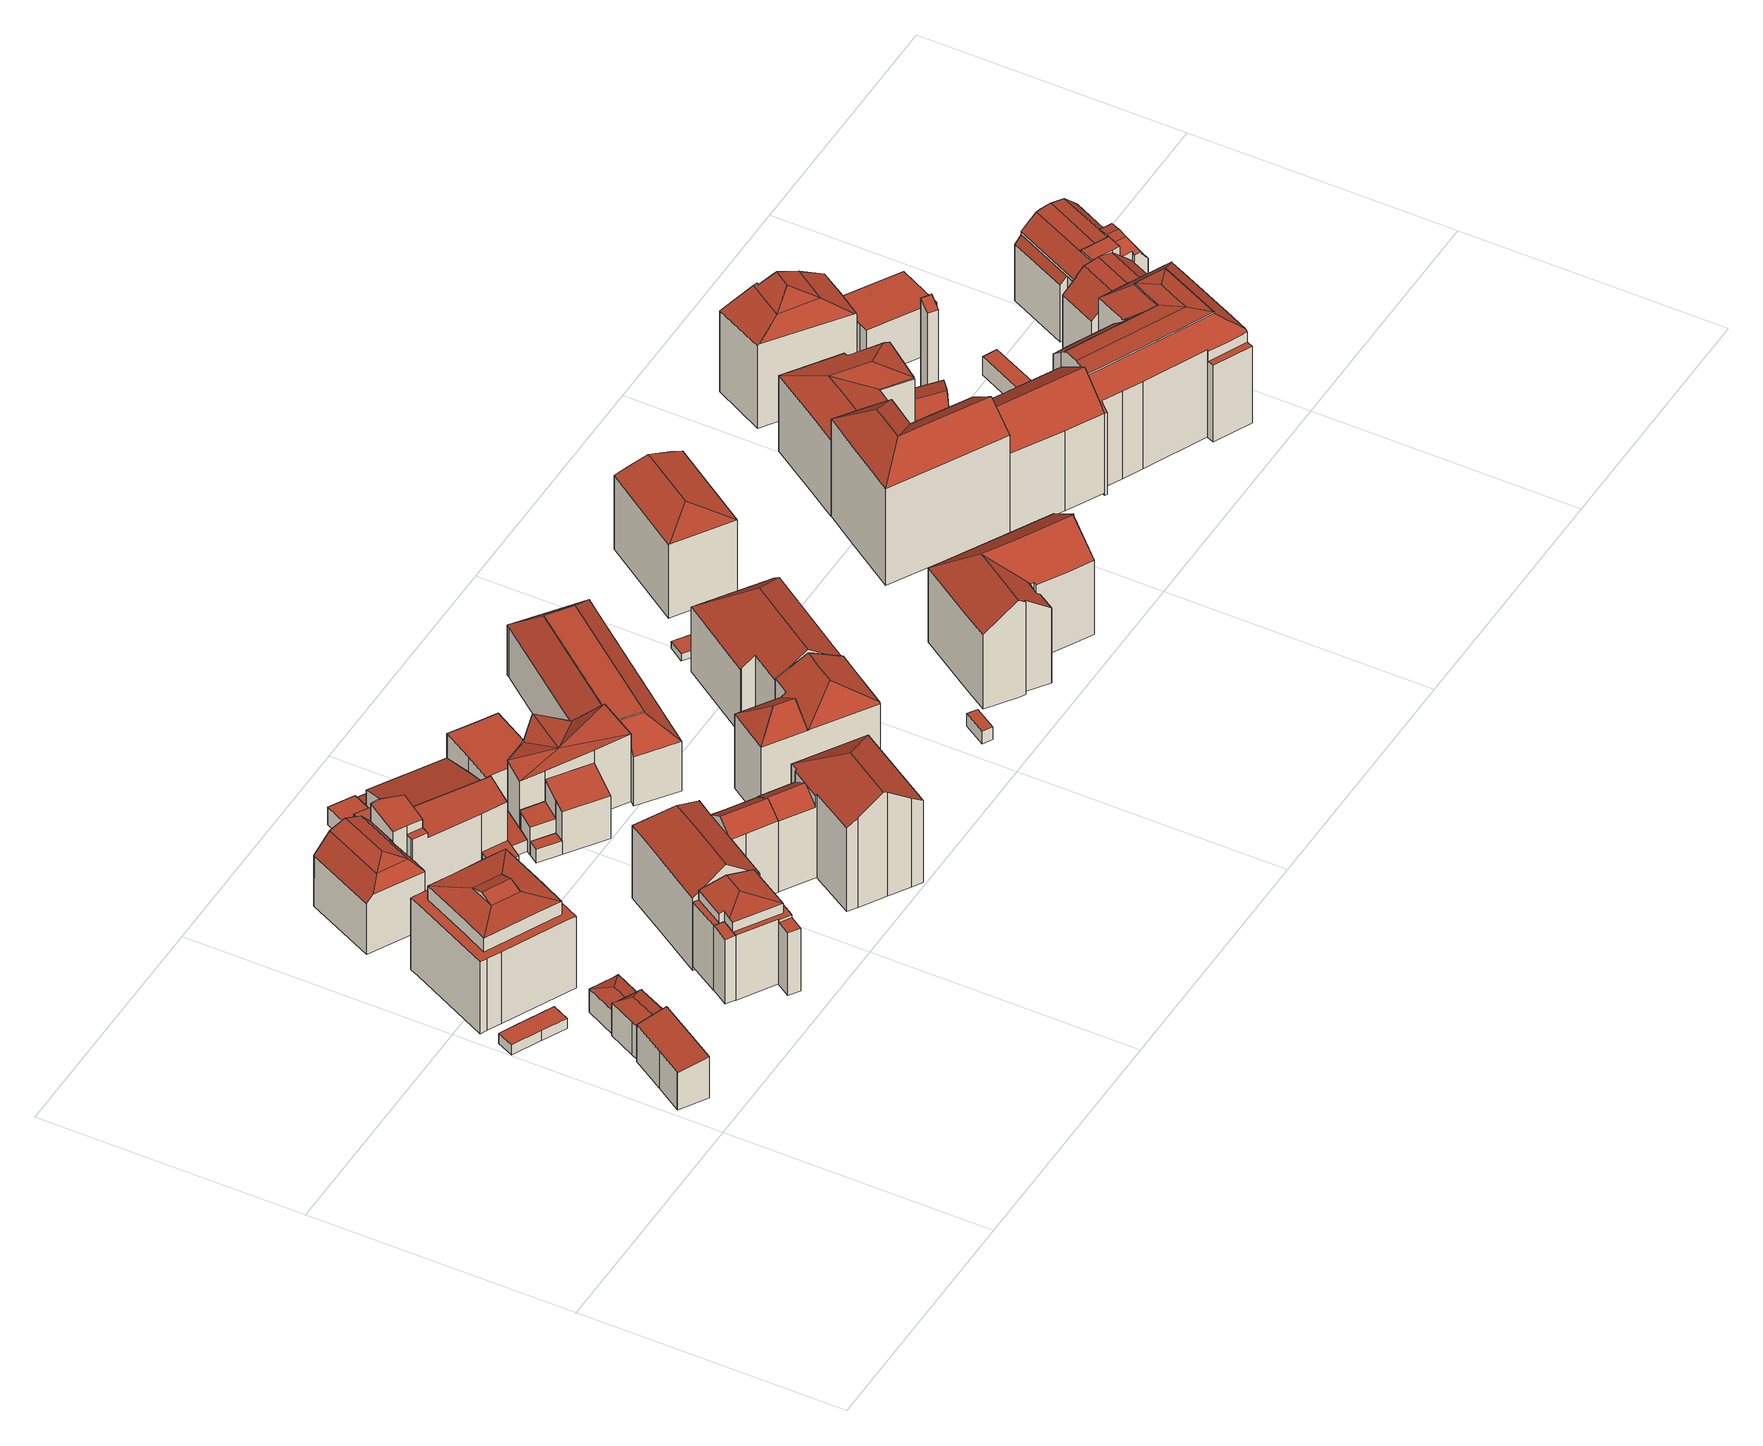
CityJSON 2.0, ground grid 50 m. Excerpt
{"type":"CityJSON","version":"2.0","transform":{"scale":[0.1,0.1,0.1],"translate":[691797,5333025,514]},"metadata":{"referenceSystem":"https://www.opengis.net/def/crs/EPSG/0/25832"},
"CityObjects":{
"building1":{"type":"Building","attributes":{"Gemeindeschluessel":"09162000","HoeheDach":"523.755","HoeheGrund":"514.830","Methode":"1000","NiedrigsteTraufeDesGebaeudes":"522.901","Geometrietyp2DReferenz":"3000","function":"31001_1000","roofType":"1000","measuredHeight":8.93,"storeysAboveGround":2},"geometry":[{"type":"MultiSurface","lod":"2","boundaries":[[[0,1,2,3]],[[4,5,1,0]],[[6,7,8,9]],[[10,11,12,13,14,15]],[[9,8,5,4]],[[15,14,7,6]],[[11,16,3,2,17,12]],[[13,12,17,2,1,5,8,7,14]],[[16,11,10,15,6,9,4,0,3]]],"semantics":{"surfaces":[{"type":"WallSurface"},{"type":"RoofSurface"},{"type":"GroundSurface"}],"values":[0,0,0,0,0,0,0,1,2]}}]},
"building2":{"type":"Building","attributes":{"Gemeindeschluessel":"09162000","HoeheDach":"516.484","HoeheGrund":"514.300","Methode":"1000","NiedrigsteTraufeDesGebaeudes":"516.484","Geometrietyp2DReferenz":"3000","function":"51009_1610","roofType":"1000","measuredHeight":2.18},"geometry":[{"type":"MultiSurface","lod":"2","boundaries":[[[18,19,20,21,22,23,24]],[[25,26,27,28,29,30,31]],[[25,24,23,26]],[[31,18,24,25]],[[29,20,19,30]],[[26,23,22,27]],[[28,21,20,29]],[[27,22,21,28]],[[30,19,18,31]]],"semantics":{"surfaces":[{"type":"RoofSurface"},{"type":"GroundSurface"},{"type":"WallSurface"}],"values":[0,1,2,2,2,2,2,2,2]}}]},
"building3":{"type":"Building","attributes":{"Gemeindeschluessel":"09162000","HoeheDach":"523.350","HoeheGrund":"515.003","Methode":"2000","NiedrigsteTraufeDesGebaeudes":"522.035","Geometrietyp2DReferenz":"3000","function":"31001_1000","roofType":"3200","measuredHeight":8.35,"storeysAboveGround":2},"geometry":[{"type":"MultiSurface","lod":"2","boundaries":[[[32,33,34,35,36]],[[37,38,39,40,41]],[[42,43,44,45,46]],[[47,48,34,33]],[[32,43,42,49,38,37,50,47,33]],[[50,51,48,47]],[[32,36,44,43]],[[42,46,52,49]],[[34,48,51,41,40,53,35]],[[35,53,45,44,36]],[[37,41,51,50]],[[53,40,39,52,46,45]],[[49,52,39,38]]],"semantics":{"surfaces":[{"type":"WallSurface"},{"type":"GroundSurface"},{"type":"RoofSurface"}],"values":[0,0,0,0,1,0,0,0,2,2,0,2,0]}}]},
"building4":{"type":"Building","attributes":{"Gemeindeschluessel":"09162000","HoeheDach":"521.010","HoeheGrund":"514.890","Methode":"1000","NiedrigsteTraufeDesGebaeudes":"519.977","Geometrietyp2DReferenz":"3000","function":"31001_1000","roofType":"3200","measuredHeight":6.12,"storeysAboveGround":1},"geometry":[{"type":"MultiSurface","lod":"2","boundaries":[[[54,55,56,57,58,59]],[[60,61,57,56]],[[62,63,64,65]],[[54,59,66,67]],[[68,69,66,59,58,57,70,71]],[[66,69,68,72,73,67]],[[74,75,63,62]],[[55,54,67,73,72,76,74,62,65,60,56]],[[70,57,61,64]],[[65,64,61,60]],[[76,72,68,71,75,74]],[[71,70,64,63,75]]],"semantics":{"surfaces":[{"type":"WallSurface"},{"type":"RoofSurface"},{"type":"GroundSurface"}],"values":[0,0,0,0,1,0,0,2,1,0,0,1]}}]},
"building5":{"type":"Building","attributes":{"Gemeindeschluessel":"09162000","HoeheDach":"534.810","HoeheGrund":"514.580","Methode":"2000","NiedrigsteTraufeDesGebaeudes":"530.180","Geometrietyp2DReferenz":"3000","function":"31001_9998","roofType":"1000","measuredHeight":20.23,"storeysAboveGround":5},"geometry":[{"type":"MultiSurface","lod":"2","boundaries":[[[77,78,79,80,81,82,83,84]],[[85,86,87,88,89,90,77,84]],[[91,92,93,94]],[[95,96,97,98,99,100]],[[101,102,103,104,105,106,107,97,96,95],[83,82,81,108,109,110,111,112,87,86,85,84]],[[94,93,113,114]],[[113,115,116,114]],[[114,116,115,80,79,78,77]],[[87,112,111,110,117,118,119,88]],[[107,106,120,121,98,97]],[[122,101,95,100]],[[115,92,117,123,124,80]],[[124,123,117,110,109,108,81,80]],[[93,92,115,113]],[[125,126,105,104,103,127]],[[126,125,127,128,122,100,99,98,121,120]],[[88,119,118,117,92,91,94]],[[90,89,88,94,114,77]],[[128,127,103,102,101,122]],[[120,106,105,126]]],"semantics":{"surfaces":[{"type":"WallSurface"},{"type":"RoofSurface"},{"type":"GroundSurface"}],"values":[0,0,0,0,1,1,0,1,0,0,0,1,0,1,0,2,1,1,0,0]}}]},
"building6":{"type":"Building","attributes":{"Gemeindeschluessel":"09162000","HoeheDach":"529.925","HoeheGrund":"515.862","Methode":"1000","NiedrigsteTraufeDesGebaeudes":"529.925","Geometrietyp2DReferenz":"3000","function":"51009_1610","roofType":"1000","measuredHeight":14.06},"geometry":[{"type":"MultiSurface","lod":"2","boundaries":[[[129,130,131,132]],[[129,132,133,134]],[[133,135,136,134]],[[136,135,131,130]],[[132,131,135,133]],[[134,136,130,129]]],"semantics":{"surfaces":[{"type":"WallSurface"},{"type":"GroundSurface"},{"type":"RoofSurface"}],"values":[0,1,0,2,0,0]}}]},
"building7":{"type":"Building","attributes":{"Gemeindeschluessel":"09162000","HoeheDach":"533.033","HoeheGrund":"515.846","Methode":"2000","NiedrigsteTraufeDesGebaeudes":"529.450","Geometrietyp2DReferenz":"3000","function":"31001_1000","roofType":"3200","measuredHeight":17.19,"storeysAboveGround":6},"geometry":[{"type":"MultiSurface","lod":"2","boundaries":[[[137,138,139,140,141,142]],[[143,144,145,146]],[[147,148,149,131]],[[137,142,144,143]],[[150,151,136,152]],[[153,154,155,156]],[[151,155,154,145,144,142,141,157,158,136]],[[159,153,156,160]],[[161,162,163,164]],[[150,165,160,156,155,151]],[[141,140,161,157]],[[166,167,168,163,162,169]],[[170,152,136,158,164,163,168]],[[171,146,145,154,153,159]],[[172,170,168,167,147,131]],[[147,167,166,148]],[[171,165,150,152,170,172,173,174,138,137,143,146]],[[157,161,164,158]],[[172,131,149,173]],[[171,159,160,165]],[[174,173,149,148,166,169,139,138]],[[161,140,139,169,162]]],"semantics":{"surfaces":[{"type":"WallSurface"},{"type":"RoofSurface"},{"type":"GroundSurface"}],"values":[0,0,1,0,0,0,1,1,1,0,0,1,0,0,0,0,2,0,0,0,0,1]}}]},
"building8":{"type":"Building","attributes":{"Gemeindeschluessel":"09162000","HoeheDach":"517.196","HoeheGrund":"514.780","Methode":"1000","NiedrigsteTraufeDesGebaeudes":"517.196","Geometrietyp2DReferenz":"3000","function":"31001_2000","roofType":"1000","measuredHeight":2.42},"geometry":[{"type":"MultiSurface","lod":"2","boundaries":[[[175,176,177,178]],[[179,180,181,182]],[[178,179,182,175]],[[182,181,176,175]],[[178,177,180,179]],[[176,181,180,177]]],"semantics":{"surfaces":[{"type":"WallSurface"},{"type":"GroundSurface"},{"type":"RoofSurface"}],"values":[0,0,1,0,0,2]}}]},
"building9":{"type":"Building","attributes":{"Gemeindeschluessel":"09162000","HoeheDach":"517.110","HoeheGrund":"514.650","Methode":"2000","NiedrigsteTraufeDesGebaeudes":"517.110","Geometrietyp2DReferenz":"3000","function":"31001_2000","roofType":"1000","measuredHeight":2.46},"geometry":[{"type":"MultiSurface","lod":"2","boundaries":[[[183,184,185,186]],[[187,188,189,190]],[[186,185,188,187]],[[183,186,187,190]],[[189,188,185,184]],[[190,189,184,183]]],"semantics":{"surfaces":[{"type":"WallSurface"},{"type":"GroundSurface"},{"type":"RoofSurface"}],"values":[0,0,0,1,2,0]}}]},
"building10":{"type":"Building","attributes":{"Gemeindeschluessel":"09162000","HoeheDach":"530.955","HoeheGrund":"514.597","Methode":"2000","NiedrigsteTraufeDesGebaeudes":"525.592","Geometrietyp2DReferenz":"3000","function":"31001_1000","roofType":"1000","measuredHeight":16.36,"storeysAboveGround":2},"geometry":[{"type":"MultiSurface","lod":"2","boundaries":[[[191,192,193,194]],[[195,196,197,198]],[[199,200,201,202]],[[192,203,204,205,193]],[[195,206,205,207,208,209,196]],[[210,211,212,213]],[[214,215,212,211,197,196,209,216,217,218]],[[219,220,221,222]],[[198,197,211,210]],[[223,224,225,217,216,226,227]],[[207,228,229,227,226,208]],[[222,221,230,231]],[[232,233,234,235,236]],[[234,237,215,214,235]],[[232,236,202,201,238]],[[209,208,226,216]],[[191,231,230,239,203,192]],[[201,200,225,224,240,238]],[[235,214,218,202,236]],[[241,242,220,219]],[[233,232,238,240]],[[218,199,202]],[[191,194,206,195,198,210,213,237,234,233,240,224,223,243,241,219,222,231]],[[194,193,205,206]],[[239,244,229,228,204,203]],[[218,217,225,200,199]],[[243,245,242,241]],[[239,230,221,220,242,245,244]],[[243,223,227,229,244,245]],[[213,212,215,237]],[[204,228,207,205]]],"semantics":{"surfaces":[{"type":"WallSurface"},{"type":"RoofSurface"},{"type":"GroundSurface"}],"values":[0,0,1,1,0,0,1,0,0,0,1,0,0,0,1,0,0,0,1,0,0,1,2,0,0,1,0,1,0,0,0]}}]},
"building11":{"type":"Building","attributes":{"Gemeindeschluessel":"09162000","HoeheDach":"517.040","HoeheGrund":"514.860","Methode":"2000","NiedrigsteTraufeDesGebaeudes":"517.040","Geometrietyp2DReferenz":"3000","function":"31001_2000","roofType":"1000","measuredHeight":2.18},"geometry":[{"type":"MultiSurface","lod":"2","boundaries":[[[246,247,248,249]],[[250,251,246,249]],[[250,252,253,251]],[[249,248,252,250]],[[248,247,253,252]],[[251,253,247,246]]],"semantics":{"surfaces":[{"type":"WallSurface"},{"type":"GroundSurface"},{"type":"RoofSurface"}],"values":[0,1,0,0,2,0]}}]},
"building12":{"type":"Building","attributes":{"Gemeindeschluessel":"09162000","HoeheDach":"535.280","HoeheGrund":"515.000","Methode":"2000","NiedrigsteTraufeDesGebaeudes":"530.375","Geometrietyp2DReferenz":"3000","function":"31001_1000","roofType":"3200","measuredHeight":20.28,"storeysAboveGround":5},"geometry":[{"type":"MultiSurface","lod":"2","boundaries":[[[254,255,256,257]],[[258,259,260]],[[261,262,263,254,257,264]],[[260,259,265,266,267,268,269,270]],[[271,272,255]],[[273,261,264,274,275]],[[276,277,278,270,269,279,280,281]],[[257,274,264]],[[282,283,275,274,284,285]],[[286,287,288,289,263,262]],[[282,285,139,290]],[[291,266,265,272]],[[271,292,293,291,272]],[[293,292,289,288]],[[294,290,139,295,296,297]],[[297,296,276,281]],[[296,295,298,258,260,270,278,277,276]],[[263,289,292,271,255,254]],[[139,285,284,274,257,256,255,272,265,259,258,298,295]],[[287,286,273,275,283,282,290,294,297,281,280,279,269,268,267,266,291,293,288]],[[286,262,261,273]]],"semantics":{"surfaces":[{"type":"WallSurface"},{"type":"RoofSurface"},{"type":"GroundSurface"}],"values":[0,1,1,0,0,0,0,0,0,0,0,0,0,0,0,0,1,1,1,2,0]}}]},
"building13":{"type":"Building","attributes":{"Gemeindeschluessel":"09162000","HoeheDach":"518.060","HoeheGrund":"514.780","Methode":"1000","NiedrigsteTraufeDesGebaeudes":"517.057","Geometrietyp2DReferenz":"3000","function":"31001_2000","roofType":"2100","measuredHeight":3.28},"geometry":[{"type":"MultiSurface","lod":"2","boundaries":[[[299,300,301,302]],[[303,304,305,306]],[[306,305,301,300]],[[299,303,306,300]],[[299,302,304,303]],[[304,302,301,305]]],"semantics":{"surfaces":[{"type":"GroundSurface"},{"type":"RoofSurface"},{"type":"WallSurface"}],"values":[0,1,2,2,2,2]}}]},
"building14":{"type":"Building","attributes":{"Gemeindeschluessel":"09162000","HoeheDach":"522.490","HoeheGrund":"514.890","Methode":"2000","NiedrigsteTraufeDesGebaeudes":"518.660","Geometrietyp2DReferenz":"3000","function":"31001_9998","roofType":"1000","measuredHeight":7.6,"storeysAboveGround":1},"geometry":[{"type":"MultiSurface","lod":"2","boundaries":[[[307,308,309,310,311,312,313,314,315,316,317,318]],[[318,319,320,307]],[[321,322,320,319,323,324,325]],[[309,308,307,320,322,326,327]],[[328,329,330,327,326,331,332,333,334]],[[334,333,332,325,324,316,315,314,313]],[[331,326,322,321,325,332]],[[312,311,329,328,334,313]],[[323,319,318,317,316,324]],[[311,310,309,327,330,329]]],"semantics":{"surfaces":[{"type":"GroundSurface"},{"type":"WallSurface"},{"type":"RoofSurface"}],"values":[0,1,2,1,2,1,1,1,1,1]}}]},
"building15":{"type":"Building","attributes":{"Gemeindeschluessel":"09162000","HoeheDach":"517.750","HoeheGrund":"514.953","Methode":"2000","NiedrigsteTraufeDesGebaeudes":"517.750","Geometrietyp2DReferenz":"3000","function":"31001_2463","roofType":"1000","measuredHeight":2.8,"storeysAboveGround":1},"geometry":[{"type":"MultiSurface","lod":"2","boundaries":[[[335,336,337,338]],[[335,338,339,340]],[[340,341,336,335]],[[339,342,341,340]],[[341,342,337,336]],[[338,337,342,339]]],"semantics":{"surfaces":[{"type":"WallSurface"},{"type":"GroundSurface"},{"type":"RoofSurface"}],"values":[0,1,0,0,2,0]}}]},
"building16":{"type":"Building","attributes":{"Gemeindeschluessel":"09162000","HoeheDach":"518.194","HoeheGrund":"514.910","Methode":"2000","NiedrigsteTraufeDesGebaeudes":"517.407","Geometrietyp2DReferenz":"3000","function":"51009_1610","roofType":"1000","measuredHeight":3.28},"geometry":[{"type":"MultiSurface","lod":"2","boundaries":[[[343,344,345,346]],[[347,348,349,350]],[[351,352,344,343]],[[350,349,352,351]],[[353,347,350,351,343,346,354]],[[354,355,356,353]],[[346,345,355,354]],[[353,356,348,347]],[[355,345,344,352,349,348,356]]],"semantics":{"surfaces":[{"type":"WallSurface"},{"type":"GroundSurface"},{"type":"RoofSurface"}],"values":[0,0,0,0,1,0,0,0,2]}}]},
"building17":{"type":"Building","attributes":{"Gemeindeschluessel":"09162000","HoeheDach":"525.946","HoeheGrund":"514.910","Methode":"1000","NiedrigsteTraufeDesGebaeudes":"522.123","Geometrietyp2DReferenz":"3000","function":"31001_2000","roofType":"2100","measuredHeight":11.04,"storeysAboveGround":2},"geometry":[{"type":"MultiSurface","lod":"2","boundaries":[[[357,358,359,360]],[[361,362,358,357]],[[359,358,362,363,364,365]],[[307,363,362,361]],[[311,309,307,361,357,360]],[[311,365,364,309]],[[309,364,363,307]],[[360,359,365,311]]],"semantics":{"surfaces":[{"type":"WallSurface"},{"type":"RoofSurface"},{"type":"GroundSurface"}],"values":[0,0,1,0,2,0,0,0]}}]},
"building18":{"type":"Building","attributes":{"Gemeindeschluessel":"09162000","HoeheDach":"526.401","HoeheGrund":"514.910","Methode":"2000","NiedrigsteTraufeDesGebaeudes":"520.926","Geometrietyp2DReferenz":"3000","function":"31001_1000","roofType":"2100","measuredHeight":11.49,"storeysAboveGround":3},"geometry":[{"type":"MultiSurface","lod":"2","boundaries":[[[366,340,367,368]],[[343,369,370,371]],[[372,373,374,375]],[[368,367,375,374]],[[340,366,376,339]],[[368,374,373,377,376,366]],[[338,339,376,378,379]],[[346,380,369,343]],[[378,376,377,370]],[[380,379,378,370,369]],[[371,370,377,373,372]],[[380,346,338,379]],[[367,340,339,338,346,343,371,372,375]]],"semantics":{"surfaces":[{"type":"WallSurface"},{"type":"RoofSurface"},{"type":"GroundSurface"}],"values":[0,0,0,0,0,1,0,0,0,1,0,0,2]}}]},
"building19":{"type":"Building","attributes":{"Gemeindeschluessel":"09162000","HoeheDach":"538.010","HoeheGrund":"515.123","Methode":"2000","NiedrigsteTraufeDesGebaeudes":"530.423","Geometrietyp2DReferenz":"3000","function":"31001_1000","roofType":"3200","measuredHeight":22.89,"storeysAboveGround":5},"geometry":[{"type":"MultiSurface","lod":"2","boundaries":[[[381,382,383,384,385,386]],[[387,388,389,390]],[[391,392,382,381,393,394,387,390,395,396,397]],[[385,398,399,386]],[[395,400,401,396]],[[402,389,388,403]],[[398,404,405,399]],[[396,401,406,397]],[[392,407,383,382]],[[391,397,406,408,409]],[[387,394,410,403,388]],[[384,383,407,409,408,402,403,410,411]],[[393,381,386,399,405]],[[390,389,400,395]],[[406,401,400,389,402,408]],[[391,409,407,392]],[[384,411,404,398,385]],[[394,393,405,404,411,410]]],"semantics":{"surfaces":[{"type":"WallSurface"},{"type":"GroundSurface"},{"type":"RoofSurface"}],"values":[0,0,1,2,0,2,2,0,0,0,0,2,0,0,2,0,0,0]}}]},
"building20":{"type":"Building","attributes":{"Gemeindeschluessel":"09162000","HoeheDach":"527.420","HoeheGrund":"515.119","Methode":"2000","NiedrigsteTraufeDesGebaeudes":"527.420","Geometrietyp2DReferenz":"3000","function":"31001_2000","roofType":"1000","measuredHeight":12.3,"storeysAboveGround":3},"geometry":[{"type":"MultiSurface","lod":"2","boundaries":[[[412,413,414,415]],[[415,414,416,417]],[[418,419,413,412]],[[420,421,419,418]],[[422,420,418,412,415,417,423,424]],[[423,425,426,424]],[[424,426,427,422]],[[417,416,425,423]],[[422,427,421,420]],[[426,425,416,414,413,419,421,427]]],"semantics":{"surfaces":[{"type":"WallSurface"},{"type":"GroundSurface"},{"type":"RoofSurface"}],"values":[0,0,0,0,1,0,0,0,0,2]}}]},
"building21":{"type":"Building","attributes":{"Gemeindeschluessel":"09162000","HoeheDach":"518.662","HoeheGrund":"515.190","Methode":"1000","NiedrigsteTraufeDesGebaeudes":"518.201","Geometrietyp2DReferenz":"3000","function":"31001_2000","roofType":"1000","measuredHeight":3.47,"storeysAboveGround":1},"geometry":[{"type":"MultiSurface","lod":"2","boundaries":[[[428,429,430,431,432,433,434,435]],[[431,436,437,432]],[[434,438,439,435]],[[429,440,441,430]],[[433,442,438,434]],[[439,438,442,437,436,441,440,320]],[[435,439,320,428]],[[428,320,440,429]],[[432,437,442,433]],[[430,441,436,431]]],"semantics":{"surfaces":[{"type":"GroundSurface"},{"type":"WallSurface"},{"type":"RoofSurface"}],"values":[0,1,1,1,1,2,1,1,1,1]}}]},
"building22":{"type":"Building","attributes":{"Gemeindeschluessel":"09162000","HoeheDach":"530.980","HoeheGrund":"514.913","Methode":"2000","NiedrigsteTraufeDesGebaeudes":"525.599","Geometrietyp2DReferenz":"3000","function":"31001_3052","roofType":"3100","measuredHeight":16.07,"storeysAboveGround":4},"geometry":[{"type":"MultiSurface","lod":"2","boundaries":[[[443,444,445,446,447]],[[448,449,450,372,371,343,351,451,452,453,454,455,456,457,458,459]],[[460,461,450,449]],[[372,462,463,371]],[[453,452,464,465,446,445]],[[451,466,464,452]],[[467,468,469,461,460]],[[447,470,471,472]],[[443,473,461,469,474,475]],[[476,477,478,479]],[[450,461,473,462,372]],[[451,351,471,470,480,466]],[[463,462,473,447,472]],[[457,481,482,458]],[[443,447,473]],[[474,469,468,483]],[[484,482,481,479,468,467]],[[446,465,447]],[[485,475,477,476]],[[486,444,443,475,485]],[[487,476,479,481]],[[487,481,457,456]],[[488,486,485,476,487]],[[447,480,470]],[[371,463,472,343]],[[456,455,488,487]],[[467,460,449,448]],[[488,455,454,453,445,444,486]],[[351,343,472,471]],[[458,482,484,459]],[[479,478,483,468]],[[465,464,466,480,447]],[[474,483,478,477,475]],[[484,467,448,459]]],"semantics":{"surfaces":[{"type":"RoofSurface"},{"type":"GroundSurface"},{"type":"WallSurface"}],"values":[0,1,2,2,2,2,0,0,2,2,2,2,0,2,0,2,0,0,2,2,0,2,0,0,2,2,2,2,2,2,2,0,0,2]}}]},
"building23":{"type":"Building","attributes":{"Gemeindeschluessel":"09162000","HoeheDach":"535.050","HoeheGrund":"515.090","Methode":"2000","NiedrigsteTraufeDesGebaeudes":"531.166","Geometrietyp2DReferenz":"3000","function":"31001_1000","roofType":"3200","measuredHeight":19.96,"storeysAboveGround":3},"geometry":[{"type":"MultiSurface","lod":"2","boundaries":[[[489,490,491,492]],[[493,494,495]],[[495,496,497,498]],[[499,498,497,500,491]],[[501,502,503,504]],[[499,491,490]],[[505,506,507,508,509,494,493,490,489]],[[507,510,511,512,513,514,515,508]],[[508,515,516,509]],[[517,513,512,518,503,502]],[[509,516,519,517,502,501,520,497,496,495,494]],[[500,520,501,504,521,492,491]],[[497,520,500]],[[493,495,498,499,490]],[[515,514,513,517,519,516]],[[511,510,507,506,505,489,492,521,504,503,518,512]]],"semantics":{"surfaces":[{"type":"WallSurface"},{"type":"RoofSurface"},{"type":"GroundSurface"}],"values":[0,0,0,1,0,1,0,0,1,0,1,0,0,1,1,2]}}]},
"building24":{"type":"Building","attributes":{"Gemeindeschluessel":"09162000","HoeheDach":"517.980","HoeheGrund":"515.280","Methode":"2000","NiedrigsteTraufeDesGebaeudes":"517.980","Geometrietyp2DReferenz":"3000","function":"31001_2000","roofType":"1000","measuredHeight":2.7},"geometry":[{"type":"MultiSurface","lod":"2","boundaries":[[[522,523,524,525]],[[526,525,524,527]],[[527,524,523,528]],[[528,523,522,529]],[[526,527,528,529]],[[529,522,525,526]]],"semantics":{"surfaces":[{"type":"RoofSurface"},{"type":"WallSurface"},{"type":"GroundSurface"}],"values":[0,1,1,1,2,1]}}]},
"building25":{"type":"Building","attributes":{"Gemeindeschluessel":"09162000","HoeheDach":"535.680","HoeheGrund":"515.180","Methode":"2000","NiedrigsteTraufeDesGebaeudes":"529.267","Geometrietyp2DReferenz":"3000","function":"31001_9998","roofType":"3200","measuredHeight":20.5,"storeysAboveGround":3},"geometry":[{"type":"MultiSurface","lod":"2","boundaries":[[[530,531,532,533,534,535]],[[536,537,538,539]],[[540,541,542,543]],[[532,544,545,533]],[[535,534,541,540]],[[531,546,547,548,544,532]],[[533,545,538,537,542,541,534]],[[539,538,548,547]],[[546,531,530,535,540,543,536,539,547]],[[543,542,537,536]],[[545,544,548,538]]],"semantics":{"surfaces":[{"type":"WallSurface"},{"type":"RoofSurface"},{"type":"GroundSurface"}],"values":[0,0,0,1,0,0,1,0,2,0,1]}}]},
"building26":{"type":"Building","attributes":{"Gemeindeschluessel":"09162000","HoeheDach":"516.769","HoeheGrund":"515.330","Methode":"1000","NiedrigsteTraufeDesGebaeudes":"516.769","Geometrietyp2DReferenz":"3000","function":"31001_2000","roofType":"1000","measuredHeight":1.44},"geometry":[{"type":"MultiSurface","lod":"2","boundaries":[[[549,550,551,552]],[[553,554,550,549]],[[549,552,555,553]],[[555,556,554,553]],[[554,556,551,550]],[[552,551,556,555]]],"semantics":{"surfaces":[{"type":"WallSurface"},{"type":"GroundSurface"},{"type":"RoofSurface"}],"values":[0,0,1,0,2,0]}}]},
"building27":{"type":"Building","attributes":{"Gemeindeschluessel":"09162000","HoeheDach":"517.870","HoeheGrund":"515.330","Methode":"2000","NiedrigsteTraufeDesGebaeudes":"517.870","Geometrietyp2DReferenz":"3000","function":"51009_1610","roofType":"1000","measuredHeight":2.54},"geometry":[{"type":"MultiSurface","lod":"2","boundaries":[[[557,558,559,560]],[[553,561,562,555]],[[555,562,558,557]],[[559,558,562,561]],[[560,559,561,553]],[[553,555,557,560]]],"semantics":{"surfaces":[{"type":"WallSurface"},{"type":"RoofSurface"},{"type":"GroundSurface"}],"values":[0,0,0,1,0,2]}}]},
"building28":{"type":"Building","attributes":{"Gemeindeschluessel":"09162000","HoeheDach":"536.031","HoeheGrund":"514.870","Methode":"1000","NiedrigsteTraufeDesGebaeudes":"531.003","Geometrietyp2DReferenz":"3000","function":"31001_1000","roofType":"3100","measuredHeight":21.16,"storeysAboveGround":4},"geometry":[{"type":"MultiSurface","lod":"2","boundaries":[[[563,564,565,566]],[[567,568,569,570,571,572]],[[566,565,573,574]],[[575,576,577,578,579,580,581,569]],[[581,580,582,583,570,569]],[[584,585,586,587]],[[574,573,588,589]],[[590,585,584,591,592,593]],[[582,580,579,594]],[[593,592,595,596]],[[597,589,588,598,567,572]],[[599,600,601,602,603,604]],[[605,606,596,595,607,608,602,601]],[[587,586,609,610,578,577]],[[598,611,575,569,568,567]],[[588,573,565,564,604,603,602,608,575,611,598]],[[608,607,595,592,591,584,587,577,576,575]],[[594,610,609,586,585,590,593,596,606,605,601,600,599,563,566,574,589,597,572,571,570,583,582]],[[599,604,564,563]],[[594,579,578,610]]],"semantics":{"surfaces":[{"type":"WallSurface"},{"type":"RoofSurface"},{"type":"GroundSurface"}],"values":[0,0,0,1,0,0,0,0,0,0,0,0,0,0,1,1,1,2,0,0]}}]},
"building29":{"type":"Building","attributes":{"Gemeindeschluessel":"09162000","HoeheDach":"533.030","HoeheGrund":"515.130","Methode":"2000","NiedrigsteTraufeDesGebaeudes":"531.115","Geometrietyp2DReferenz":"3000","function":"31001_9998","roofType":"3200","measuredHeight":17.9,"storeysAboveGround":4},"geometry":[{"type":"MultiSurface","lod":"2","boundaries":[[[612,613,614,615]],[[616,617,618,619,620,621]],[[622,620,619,623]],[[612,624,625,622,623,626,627,613]],[[615,617,616]],[[615,614,628,618,617]],[[618,628,627,626,623,619]],[[624,612,615,616,621,625]],[[627,628,614,613]],[[625,621,620,622]]],"semantics":{"surfaces":[{"type":"WallSurface"},{"type":"RoofSurface"},{"type":"GroundSurface"}],"values":[0,1,0,2,1,1,0,0,0,0]}}]},
"building30":{"type":"Building","attributes":{"Gemeindeschluessel":"09162000","HoeheDach":"517.696","HoeheGrund":"515.030","Methode":"3100","NiedrigsteTraufeDesGebaeudes":"517.696","Geometrietyp2DReferenz":"3000","function":"31001_2000","roofType":"1000","measuredHeight":2.67},"geometry":[{"type":"MultiSurface","lod":"2","boundaries":[[[629,630,631,632]],[[630,633,634,631]],[[629,635,633,630]],[[635,629,632,636]],[[633,635,636,634]],[[631,634,636,632]]],"semantics":{"surfaces":[{"type":"WallSurface"},{"type":"RoofSurface"},{"type":"GroundSurface"}],"values":[0,0,1,0,0,2]}}]},
"building31":{"type":"Building","attributes":{"Gemeindeschluessel":"09162000","HoeheDach":"540.606","HoeheGrund":"515.235","Methode":"1000","NiedrigsteTraufeDesGebaeudes":"536.186","Geometrietyp2DReferenz":"3000","function":"31001_1000","roofType":"3200","measuredHeight":25.37,"storeysAboveGround":5},"geometry":[{"type":"MultiSurface","lod":"2","boundaries":[[[637,638,639,640,641,642]],[[643,644,645,646]],[[640,639,647,648,649,641]],[[650,651,652,653,654,655,656,657]],[[644,643,650,657]],[[658,659,654,653,660,661,662]],[[641,663,664,665,666,642]],[[646,667,638,637,642,666,665,661,660,653,652,651,650,643]],[[668,658,662,664]],[[656,655,654,659,658,668,669,649]],[[649,669,668,664,663,641]],[[648,647,645,644,657,656,649]],[[665,664,662,661]],[[639,638,667,646,645,647]]],"semantics":{"surfaces":[{"type":"WallSurface"},{"type":"RoofSurface"},{"type":"GroundSurface"}],"values":[0,0,1,0,0,0,0,2,1,1,1,1,0,0]}}]},
"building32":{"type":"Building","attributes":{"Gemeindeschluessel":"09162000","HoeheDach":"537.590","HoeheGrund":"514.830","Methode":"2000","NiedrigsteTraufeDesGebaeudes":"532.068","Geometrietyp2DReferenz":"3000","function":"31001_1000","roofType":"3100","measuredHeight":22.76,"storeysAboveGround":4},"geometry":[{"type":"MultiSurface","lod":"2","boundaries":[[[670,671,672,673]],[[674,675,676,677]],[[678,679,680,681,682,683,674,677,670,673,684]],[[685,678,684,686,687]],[[688,685,687,689,690]],[[687,686,672,671,676,675,691,692,689]],[[690,681,680,679,688]],[[688,679,678,685]],[[673,672,686,684]],[[682,681,690,689,692]],[[677,676,671,670]],[[682,692,691,683]],[[683,691,675,674]]],"semantics":{"surfaces":[{"type":"WallSurface"},{"type":"GroundSurface"},{"type":"RoofSurface"}],"values":[0,0,1,0,2,2,0,0,0,0,0,0,0]}}]},
"building33":{"type":"Building","attributes":{"Gemeindeschluessel":"09162000","HoeheDach":"533.004","HoeheGrund":"515.120","Methode":"1000","NiedrigsteTraufeDesGebaeudes":"531.569","Geometrietyp2DReferenz":"3000","function":"31001_9998","roofType":"3200","measuredHeight":17.88,"storeysAboveGround":4},"geometry":[{"type":"MultiSurface","lod":"2","boundaries":[[[693,694,695,696]],[[697,698,699,700]],[[701,702,703,700,699,704,705,706]],[[707,702,701,708]],[[709,706,705,704,710,711,712]],[[713,708,701,706,709,714]],[[715,716,697,700,703,717]],[[714,709,712,718]],[[719,710,694,693]],[[717,703,702,707]],[[720,721,722,723]],[[704,724,725,726,727,695,694,710]],[[716,728,729,723,722,730,698,697]],[[699,698,730,725,724,704]],[[723,729,728,716,715,717,707,708,713,714,718,731,719,693,696,732,733,720]],[[727,726,721,720,733,732,696,695]],[[730,722,721,726,725]],[[712,711,710,719,731,718]]],"semantics":{"surfaces":[{"type":"WallSurface"},{"type":"RoofSurface"},{"type":"GroundSurface"}],"values":[0,1,1,0,1,0,0,0,0,0,0,1,0,1,2,0,1,0]}}]},
"building34":{"type":"Building","attributes":{"Gemeindeschluessel":"09162000","HoeheDach":"518.902","HoeheGrund":"514.790","Methode":"1000","NiedrigsteTraufeDesGebaeudes":"518.902","Geometrietyp2DReferenz":"3000","function":"31001_2000","roofType":"1000","measuredHeight":4.11},"geometry":[{"type":"MultiSurface","lod":"2","boundaries":[[[734,735,736,737,738,739]],[[737,736,740,741,742,743,744,738]],[[738,744,743,745,746,739]],[[735,747,748,741,740,736]],[[742,741,748,749,745,743]],[[747,735,734,739,746,745,749,748]]],"semantics":{"surfaces":[{"type":"WallSurface"},{"type":"RoofSurface"},{"type":"GroundSurface"}],"values":[0,1,0,0,0,2]}}]},
"building35":{"type":"Building","attributes":{"Gemeindeschluessel":"09162000","HoeheDach":"523.200","HoeheGrund":"515.090","Methode":"2000","NiedrigsteTraufeDesGebaeudes":"521.711","Geometrietyp2DReferenz":"3000","function":"31001_9998","roofType":"3100","measuredHeight":8.11,"storeysAboveGround":2},"geometry":[{"type":"MultiSurface","lod":"2","boundaries":[[[750,751,752,753]],[[754,755,756,751,750,757]],[[758,754,757,759,760,716]],[[759,757,750,753,761,760]],[[723,752,751,756]],[[760,761,753,752,723,762,763,716]],[[755,754,758,716,763,762,723,756]]],"semantics":{"surfaces":[{"type":"RoofSurface"},{"type":"WallSurface"},{"type":"GroundSurface"}],"values":[0,1,1,0,1,1,2]}}]},
"building36":{"type":"Building","attributes":{"Gemeindeschluessel":"09162000","HoeheDach":"536.240","HoeheGrund":"514.406","Methode":"2000","NiedrigsteTraufeDesGebaeudes":"531.853","Geometrietyp2DReferenz":"3000","function":"31001_1000","roofType":"3200","measuredHeight":21.83,"storeysAboveGround":4},"geometry":[{"type":"MultiSurface","lod":"2","boundaries":[[[764,765,766,767]],[[768,769,770,771,772,773]],[[772,774,775,776,777,773]],[[778,779,780,766,765,781]],[[768,773,777,782]],[[778,781,783,784]],[[771,764,774,772]],[[782,777,776,785]],[[767,766,780,786,775,774]],[[768,782,785,787,779,778,784,769]],[[771,770,783,781,765,764]],[[787,785,776,775,786]],[[764,767,774]],[[787,786,780,779]],[[784,783,770,769]]],"semantics":{"surfaces":[{"type":"RoofSurface"},{"type":"WallSurface"},{"type":"GroundSurface"}],"values":[0,1,0,1,1,1,0,1,0,2,0,1,0,1,1]}}]},
"building37":{"type":"Building","attributes":{"Gemeindeschluessel":"09162000","HoeheDach":"537.050","HoeheGrund":"514.400","Methode":"2000","NiedrigsteTraufeDesGebaeudes":"531.130","Geometrietyp2DReferenz":"3000","function":"31001_1000","roofType":"3200","measuredHeight":22.65,"storeysAboveGround":6},"geometry":[{"type":"MultiSurface","lod":"2","boundaries":[[[788,789,790,791,792,793,794]],[[795,796,788,794]],[[796,797,798,789,788]],[[799,800,801,802,803,804,805,806]],[[807,808,809]],[[810,809,808,804]],[[811,812,813,814]],[[810,804,803,815,816,817,818]],[[803,802,819,820,815]],[[821,822,823,824,825,826,827,828,829]],[[830,831,832,833,824,823]],[[834,835,836,837]],[[831,838,809,810,839,832]],[[840,841,807,809,838,831]],[[842,843,844,845,818,846,847,848,849,850]],[[851,842,850,852,814,813]],[[853,854,812,811]],[[826,825,835,834]],[[855,856,857,858,859,791,790,860,861,799,806,862,863,864,865]],[[866,867,868,869,795,794,793,792,870,871,872,873,874,875,876,877,829,828,827,826,834,837,853,811,814,852,850,849,848,847,846,878,879,820,819]],[[798,797,861,860,790,789]],[[833,832,843,842,851,813,812,854,836,835,825,824]],[[880,881,840,882,822,821,883]],[[856,855,874,873,872,857]],[[862,806,881,880,883,863]],[[874,855,865,875]],[[817,816,815,820,879,878,846,818]],[[861,797,796,795,869,868,867,866,819,802,801,800,799]],[[837,836,854,853]],[[882,840,831,830,823,822]],[[871,858,857,872]],[[832,839,810,818,845,844,843]],[[865,864,863,883,821,829,877,876,875]],[[806,805,804,808,884,881]],[[881,884,808,807,841,840]],[[870,859,858,871]],[[792,791,859,870]]],"semantics":{"surfaces":[{"type":"WallSurface"},{"type":"RoofSurface"},{"type":"GroundSurface"}],"values":[0,0,1,1,1,0,0,1,0,0,0,0,0,1,0,0,0,0,1,2,0,1,1,0,0,0,0,0,0,1,0,1,0,0,1,0,0]}}]},
"building38":{"type":"Building","attributes":{"Gemeindeschluessel":"09162000","HoeheDach":"535.014","HoeheGrund":"515.262","Methode":"9999","NiedrigsteTraufeDesGebaeudes":"533.227","Geometrietyp2DReferenz":"3000","function":"31001_2000","roofType":"2100","measuredHeight":19.75},"geometry":[{"type":"MultiSurface","lod":"2","boundaries":[[[885,886,887,888]],[[886,889,890,887]],[[888,891,892,885]],[[891,890,889,892]],[[885,892,889,886]],[[887,890,891,888]]],"semantics":{"surfaces":[{"type":"GroundSurface"},{"type":"WallSurface"},{"type":"RoofSurface"}],"values":[0,1,1,2,1,1]}}]},
"building39":{"type":"Building","attributes":{"Gemeindeschluessel":"09162000","HoeheDach":"518.773","HoeheGrund":"514.790","Methode":"1000","NiedrigsteTraufeDesGebaeudes":"518.773","Geometrietyp2DReferenz":"3000","function":"31001_2000","roofType":"1000","measuredHeight":3.98},"geometry":[{"type":"MultiSurface","lod":"2","boundaries":[[[893,894,895,896]],[[897,898,893,896]],[[899,900,901,902]],[[898,899,902,894,893]],[[897,900,899,898]],[[902,901,895,894]],[[897,896,895,901,900]]],"semantics":{"surfaces":[{"type":"WallSurface"},{"type":"RoofSurface"},{"type":"GroundSurface"}],"values":[0,0,0,1,0,0,2]}}]},
"building40":{"type":"Building","attributes":{"Gemeindeschluessel":"09162000","HoeheDach":"525.060","HoeheGrund":"514.339","Methode":"2000","NiedrigsteTraufeDesGebaeudes":"525.060","Geometrietyp2DReferenz":"3000","function":"31001_2000","roofType":"1000","measuredHeight":10.72},"geometry":[{"type":"MultiSurface","lod":"2","boundaries":[[[903,904,905,906]],[[906,905,907,908]],[[908,907,909,910]],[[905,904,911,909,907]],[[910,909,911,912]],[[912,911,904,903]],[[903,906,908,910,912]]],"semantics":{"surfaces":[{"type":"WallSurface"},{"type":"RoofSurface"},{"type":"GroundSurface"}],"values":[0,0,0,1,0,0,2]}}]},
"building41":{"type":"Building","attributes":{"Gemeindeschluessel":"09162000","HoeheDach":"525.089","HoeheGrund":"514.444","Methode":"1000","NiedrigsteTraufeDesGebaeudes":"525.089","Geometrietyp2DReferenz":"3000","function":"31001_1000","roofType":"1000","measuredHeight":10.64,"storeysAboveGround":3},"geometry":[{"type":"MultiSurface","lod":"2","boundaries":[[[913,914,915,916]],[[917,918,919,920,913,916,921,922,923]],[[918,924,925,919]],[[926,925,924,927,928,904,905,915,914]],[[921,905,904,922]],[[916,915,905,921]],[[920,919,925,926,914,913]],[[922,904,928,923]],[[918,917,923,928,927,924]]],"semantics":{"surfaces":[{"type":"WallSurface"},{"type":"GroundSurface"},{"type":"RoofSurface"}],"values":[0,1,0,2,0,0,0,0,0]}}]},
"building42":{"type":"Building","attributes":{"Gemeindeschluessel":"09162000","HoeheDach":"533.735","HoeheGrund":"516.268","Methode":"2000","NiedrigsteTraufeDesGebaeudes":"528.160","Geometrietyp2DReferenz":"3000","function":"31001_1000","roofType":"3100","measuredHeight":17.47,"storeysAboveGround":5},"geometry":[{"type":"MultiSurface","lod":"2","boundaries":[[[929,930,931,932,933]],[[934,935,936]],[[937,938,939,940,933,941,942]],[[943,944,945,946,947,948,949]],[[949,948,950,951]],[[941,933,932,952]],[[953,954,955]],[[956,957,958,959]],[[960,961,962,963]],[[964,965,966,967]],[[962,968,969,963]],[[970,960,963,971]],[[972,973,974,961,960]],[[972,960,970]],[[975,976,954,953,977,978]],[[979,980,934]],[[946,936,935,981,982,947]],[[944,983,956,959,955,954,979,945]],[[984,985,986,931,930]],[[963,987,978,971]],[[988,986,985,969,968,989,990,991]],[[948,947,982,940,939,992,950]],[[993,994,965,964]],[[988,995,996,952,932,931,986]],[[929,981,997,998,930]],[[993,991,990,999,961,974,994]],[[937,942,1000,1001]],[[929,933,940,982,981]],[[967,966,1002,973,957,956,983,1003]],[[1004,962,961,999]],[[993,964,967,1003,943,949,951,1005,938,937,1001,995,988,991]],[[994,974,973,1002]],[[930,998,984]],[[972,970,971,978,977]],[[963,969,985,984,987]],[[984,975,978,987]],[[966,965,994,1002]],[[945,979,934,936,946]],[[955,958,957,973,972,977,953]],[[954,976,980,979]],[[989,968,962,1004]],[[951,950,992,1005]],[[1001,1000,996,995]],[[1003,983,944,943]],[[999,990,989,1004]],[[934,980,976,975,984,998,997,935]],[[959,958,955]],[[942,941,952,996,1000]],[[1005,992,939,938]],[[935,997,981]]],"semantics":{"surfaces":[{"type":"RoofSurface"},{"type":"WallSurface"},{"type":"GroundSurface"}],"values":[0,1,1,1,1,1,1,1,0,1,0,0,0,1,1,1,0,0,0,1,1,0,1,1,1,1,1,1,1,1,2,1,1,0,0,1,0,0,0,1,1,1,1,1,0,0,1,0,1,1]}}]}
},
"vertices":[
[83,202,8],[83,202,89],[134,177,98],[134,177,8],[81,203,8],[81,203,89],[11,91,8],[11,91,89],[41,139,89],[41,139,8],[50,63,8],[59,57,8],[59,57,98],[50,63,96],[9,88,89],[9,88,8],[60,58,8],[60,58,98],
[57,367,25],[57,366,25],[103,344,25],[118,376,25],[45,411,25],[18,424,25],[3,392,25],[3,392,3],[18,424,3],[45,411,3],[118,376,3],[103,344,3],[57,366,3],[57,367,3],
[83,202,10],[134,177,10],[134,177,81],[109,190,94],[83,202,81],[167,241,10],[118,264,10],[118,264,82],[164,242,82],[167,241,81],[115,268,10],[90,217,10],[90,217,81],[115,268,81],[115,268,80],[136,176,10],[136,176,81],[119,267,10],[165,238,10],[165,238,81],[119,267,80],[132,237,94],
[169,236,9],[170,238,9],[202,303,9],[202,303,60],[170,238,60],[169,236,60],[192,307,9],[192,307,60],[119,267,9],[119,267,60],[149,328,60],[149,328,9],[165,238,61],[165,238,9],[167,241,61],[166,240,61],[162,289,70],[144,251,70],[167,241,9],[166,240,9],[118,264,9],[118,264,60],[144,251,9],
[46,467,191],[69,513,191],[92,560,191],[115,608,191],[115,608,162],[92,560,162],[69,513,162],[46,467,162],[93,444,162],[145,419,162],[186,399,162],[186,399,191],[145,419,191],[93,444,191],[179,489,198],[191,512,198],[179,489,208],[168,465,198],[21,460,162],[97,616,162],[105,634,162],[105,634,6],[97,616,6],[21,460,6],[33,454,162],[39,452,162],[60,441,162],[179,384,162],[194,376,162],[278,549,162],[263,557,162],[161,585,162],[214,560,162],[255,540,162],[232,492,162],[209,445,162],[127,514,208],[116,491,198],[138,538,198],[127,514,198],[255,540,191],[232,492,191],[209,445,191],[278,549,6],[263,557,6],[33,454,6],[214,560,191],[161,585,191],[179,384,6],[194,376,6],[60,441,6],[39,452,6],
[262,138,19],[262,138,159],[283,171,159],[283,171,19],[300,160,19],[279,128,19],[300,160,159],[279,128,159],
[423,162,18],[406,173,18],[406,173,182],[414,168,180],[414,168,159],[423,162,159],[368,73,18],[368,73,159],[367,73,159],[367,73,18],[292,165,159],[327,222,159],[318,228,159],[347,86,18],[347,86,159],[279,128,18],[366,72,154],[366,72,159],[346,84,159],[346,84,154],[364,86,159],[284,136,159],[350,46,154],[330,59,154],[364,86,180],[347,157,190],[289,144,182],[284,136,180],[330,59,18],[327,222,180],[292,165,180],[300,160,182],[371,195,190],[300,160,18],[350,46,18],[283,171,18],[318,228,18],[336,217,18],
[305,575,8],[305,575,32],[256,599,32],[256,599,8],[269,626,8],[269,626,32],[318,602,32],[318,602,8],
[269,626,6],[269,626,31],[282,653,31],[282,653,6],[331,629,6],[331,629,31],[318,602,31],[318,602,6],
[260,714,6],[260,714,133],[260,717,133],[260,717,6],[237,744,6],[237,744,138],[230,731,139],[230,731,6],[181,729,164],[223,819,164],[195,832,153],[140,716,153],[286,701,133],[293,714,133],[266,729,133],[266,729,6],[266,729,151],[243,741,151],[243,741,130],[230,727,6],[230,727,136],[217,702,138],[217,702,6],[203,662,133],[223,699,130],[269,797,130],[251,805,153],[195,687,153],[457,677,6],[457,677,133],[423,628,123],[423,628,6],[284,790,6],[230,816,6],[230,816,161],[269,797,169],[284,790,170],[293,714,151],[316,760,166],[379,651,122],[379,651,6],[103,714,116],[103,714,6],[202,661,6],[202,661,131],[114,708,131],[223,699,6],[166,846,116],[286,701,122],[166,846,6],[449,681,6],[449,681,133],[318,759,6],[316,760,134],[318,759,134],
[354,584,9],[354,584,30],[341,557,30],[341,557,9],[305,575,9],[318,602,9],[305,575,30],[318,602,30],
[494,273,188],[510,299,167],[494,273,167],[477,247,167],[459,335,213],[531,333,167],[427,399,167],[499,229,164],[551,197,165],[569,226,188],[475,244,164],[532,333,167],[532,333,10],[531,333,10],[427,399,10],[426,399,10],[426,399,167],[512,302,164],[512,302,167],[499,229,10],[475,244,167],[475,244,10],[318,228,167],[369,309,167],[407,368,167],[407,368,10],[369,309,10],[318,228,10],[423,162,10],[475,243,10],[475,243,167],[423,162,167],[551,197,10],[569,226,10],[588,255,10],[588,255,164],[406,173,10],[512,302,10],[536,287,164],[536,287,10],[371,195,10],[371,195,213],[335,217,182],[335,217,10],[422,276,213],
[407,598,8],[363,622,8],[379,651,8],[423,628,8],[407,598,31],[423,628,41],[379,651,40],[363,622,31],
[381,866,9],[359,829,9],[348,810,9],[320,763,9],[317,759,9],[303,773,9],[284,790,9],[312,846,9],[316,854,9],[348,919,9],[352,917,9],[394,893,9],[394,893,47],[381,866,47],[316,853,47],[359,829,47],[352,917,47],[348,919,47],[316,854,47],[359,829,85],[348,810,85],[303,773,85],[317,759,85],[320,763,85],[316,853,85],[316,854,85],[312,846,85],[284,790,85],
[428,577,9],[428,577,38],[440,595,38],[440,595,9],[478,568,9],[466,550,9],[466,550,38],[478,568,38],
[461,626,9],[461,626,37],[459,623,37],[459,623,9],[423,628,9],[423,628,35],[457,677,42],[457,677,9],[485,661,9],[485,661,42],[418,619,9],[445,603,9],[445,603,34],[418,619,34],
[479,731,9],[479,731,102],[449,681,119],[449,681,9],[512,788,9],[512,788,81],[381,866,81],[348,810,101],[317,759,119],
[466,550,101],[538,499,9],[538,499,101],[461,626,77],[500,600,77],[500,600,9],[574,549,9],[574,549,124],[563,534,117],[563,534,9],[478,568,110],[500,600,124],[478,568,69],[440,595,69],[459,623,76],
[551,197,11],[612,159,11],[612,159,191],[611,160,189],[611,160,164],[551,197,164],[659,232,11],[659,232,190],[781,156,190],[781,156,11],[580,65,11],[562,76,11],[588,255,11],[650,217,11],[683,1,11],[665,12,11],[627,36,11],[630,190,189],[570,227,189],[683,1,190],[665,12,204],[680,133,240],[658,230,191],[648,218,165],[588,255,165],[627,36,236],[562,76,192],[621,40,240],[580,65,206],[650,217,191],[648,218,189],
[556,762,11],[556,762,134],[596,739,134],[596,739,11],[558,672,134],[558,672,11],[512,788,11],[512,788,134],[479,731,11],[479,731,134],[449,681,11],[485,661,11],[457,677,11],[485,661,134],[457,677,134],[449,681,134],
[381,866,12],[394,893,12],[480,845,12],[528,815,12],[611,764,12],[596,739,12],[556,762,12],[512,788,12],[528,815,42],[611,764,42],[556,762,47],[512,788,47],[394,893,42],[480,845,42],[596,739,47],
[662,578,170],[645,628,127],[644,627,128],[643,628,127],[552,603,150],[694,453,9],[625,504,9],[632,513,9],[558,672,9],[599,678,9],[644,627,9],[787,810,9],[805,833,9],[808,837,9],[926,750,9],[922,745,9],[904,722,9],[625,504,116],[632,513,126],[574,549,151],[500,600,143],[599,678,155],[600,676,156],[558,672,130],[694,453,117],[687,518,158],[648,547,158],[486,662,150],[485,661,150],[461,626,139],[632,513,157],[648,547,160],[662,578,160],[815,774,158],[815,774,160],[861,741,160],[861,741,158],[557,672,130],[926,750,117],[922,745,117],[687,518,160],[904,722,117],[662,578,158],[645,628,117],[808,837,117],[805,833,117],
[689,303,11],[689,303,172],[740,380,172],[740,380,11],[761,256,172],[761,256,173],[762,258,173],[787,294,173],[811,331,173],[787,294,206],[753,316,206],[813,333,172],[820,328,178],[841,360,178],[841,360,11],[820,328,11],[761,256,11],[761,255,11],[872,183,11],[872,183,174],[761,255,174],[874,185,11],[924,260,11],[944,290,11],[944,290,176],[924,260,176],[874,185,176],[848,262,210],[891,326,210],[891,326,11],[870,296,210],[813,333,173],[813,333,11],
[1042,67,40],[1068,109,40],[1050,120,40],[1024,77,40],[1024,77,13],[1050,120,13],[1068,109,13],[1042,67,13],
[891,326,12],[944,290,12],[944,290,170],[891,326,217],[841,360,173],[841,360,12],[858,433,12],[858,433,153],[954,577,153],[954,577,12],[880,418,12],[880,418,173],[860,432,155],[860,432,12],[1069,476,170],[985,467,217],[1069,476,12],[1080,492,12],[1080,492,153],
[968,603,13],[968,603,28],[988,632,28],[988,632,13],[999,582,13],[999,582,28],[1018,611,13],[1018,611,28],
[1116,546,13],[1116,546,39],[1097,517,39],[1097,517,13],[999,582,39],[1018,611,39],
[1232,83,9],[1232,83,172],[1212,51,172],[1212,51,9],[1103,118,171],[1132,164,171],[1204,274,171],[1204,274,9],[1132,164,9],[1103,118,9],[1171,80,210],[1171,80,9],[1226,188,220],[1283,156,220],[1381,103,220],[1383,107,217],[1387,105,217],[1417,158,171],[1319,211,171],[1417,158,9],[1319,211,9],[1349,46,170],[1349,46,9],[1379,100,9],[1379,100,218],[1167,74,211],[1167,74,9],[1305,70,9],[1305,70,170],[1251,100,171],[1251,100,9],[1387,105,9],[1251,105,174],[1251,105,9],[1156,81,9],[1156,81,220],[1227,88,9],[1240,105,9],[1243,110,9],[1243,110,177],[1240,105,177],[1227,88,178],[1246,108,9],[1250,105,9],[1250,105,174],[1246,108,174],[1381,103,9],[1383,107,9],[1190,133,220],
[1158,602,11],[1264,761,11],[1264,761,171],[1158,602,171],[1053,671,171],[1140,689,190],[1211,796,190],[1180,816,179],[1158,830,171],[1052,671,171],[1158,830,11],[1180,816,11],[1053,671,11],[1052,671,11],[1211,796,11],[1246,773,11],[1246,773,178],
[1276,710,37],[1256,680,37],[1256,680,10],[1276,710,10],[1243,689,37],[1243,689,10],[1263,718,37],[1263,718,10],
[1385,346,12],[1499,284,12],[1499,284,223],[1385,346,223],[1289,399,223],[1289,399,12],[1552,381,12],[1552,381,224],[1530,340,260],[1530,340,12],[1526,333,266],[1417,393,266],[1368,419,266],[1448,439,12],[1448,440,12],[1460,458,12],[1486,495,12],[1486,495,222],[1460,458,222],[1448,440,222],[1448,439,223],[1485,495,223],[1485,495,222],[1485,495,12],[1447,522,12],[1447,522,223],[1352,493,223],[1396,558,223],[1396,558,12],[1352,493,12],[1526,333,12],[1410,481,266],[1400,466,266],
[1653,350,8],[1653,350,182],[1725,312,183],[1725,312,8],[1561,396,8],[1561,396,183],[1629,362,182],[1629,362,8],[1661,196,8],[1592,233,8],[1569,245,8],[1499,284,8],[1530,340,8],[1552,381,8],[1695,257,8],[1661,196,181],[1695,257,230],[1691,250,236],[1592,233,182],[1527,334,236],[1499,284,184],[1552,381,196],[1530,340,231],
[1594,641,11],[1594,641,176],[1589,633,178],[1589,633,11],[1593,511,176],[1594,513,176],[1543,548,176],[1543,547,176],[1486,495,180],[1499,485,176],[1542,548,176],[1519,629,190],[1490,584,190],[1448,521,190],[1499,485,11],[1486,495,11],[1447,522,190],[1495,709,176],[1437,620,176],[1396,558,176],[1448,521,11],[1447,522,11],[1543,547,11],[1593,511,11],[1542,548,11],[1396,558,11],[1495,709,11],[1653,589,11],[1653,589,176],[1642,575,176],[1642,575,11],[1572,592,190],[1583,585,190],[1645,595,178],[1596,628,178],[1594,513,11],[1595,513,11],[1595,513,176],[1437,620,11],[1596,628,11],[1645,595,11],
[1576,434,8],[1581,431,8],[1581,431,49],[1576,434,49],[1558,446,49],[1558,446,8],[1587,435,49],[1613,453,49],[1607,458,49],[1585,479,49],[1560,449,49],[1585,479,8],[1560,449,8],[1587,435,8],[1613,453,8],[1607,458,8],
[1676,496,92],[1709,520,78],[1642,575,78],[1618,544,92],[1643,474,11],[1676,496,11],[1709,520,11],[1643,474,78],[1617,493,11],[1617,493,78],[1593,511,77],[1594,512,78],[1618,544,11],[1594,512,11],
[1664,724,205],[1705,786,205],[1671,808,222],[1650,777,222],[1534,769,4],[1684,667,4],[1684,667,179],[1680,669,181],[1538,767,186],[1534,769,184],[1595,767,205],[1639,834,205],[1588,864,181],[1584,866,179],[1745,760,4],[1642,826,4],[1642,826,208],[1745,760,179],[1584,866,4],[1717,716,179],[1717,716,4],[1588,864,4],[1645,830,208],[1645,830,4],
[1858,103,171],[1863,115,171],[1863,115,192],[1864,117,194],[1864,117,4],[1863,115,4],[1858,103,4],[1929,69,4],[1929,69,171],[1935,82,171],[1901,97,171],[1937,86,196],[1952,118,196],[2008,239,196],[2022,269,196],[2022,269,197],[1974,255,224],[1947,196,224],[1918,134,224],[1933,240,230],[1974,255,227],[1918,281,227],[1918,281,224],[1847,280,4],[1847,280,196],[1841,266,208],[1841,266,4],[2003,278,197],[1988,284,197],[1932,311,197],[1888,331,197],[2022,269,4],[2003,278,4],[1695,257,229],[1703,272,230],[1719,301,227],[1719,301,224],[1725,312,214],[1725,312,4],[1719,301,4],[1703,272,4],[1695,257,4],[1838,246,227],[1890,222,227],[1890,222,224],[1838,246,224],[1735,332,4],[1735,332,195],[1763,319,196],[1763,319,4],[1906,257,227],[1906,257,224],[1904,178,230],[1918,209,230],[1855,259,208],[1860,271,197],[1863,277,197],[1874,301,197],[1888,331,4],[1874,301,4],[1863,277,4],[1860,271,4],[1855,259,4],[1846,263,208],[1846,263,4],[1805,299,4],[1805,299,196],[1664,193,182],[1670,205,192],[1672,208,195],[1709,190,194],[1746,172,193],[1901,97,192],[1935,82,192],[1861,160,224],[1687,242,224],[1667,207,192],[1660,196,182],[2008,239,4],[1952,118,4],[1937,86,4],[1935,82,4],[1746,172,4],[1709,190,4],[1672,208,4],[1670,205,4],[1664,193,4],[1660,196,4],[1667,207,4],[1687,242,4],[1932,311,4],[1988,284,4],[1861,160,227],[1918,134,227],[1876,191,230],[1687,242,227],[1947,196,227],
[1727,559,13],[1738,578,13],[1754,567,13],[1743,549,13],[1738,578,210],[1754,567,210],[1743,549,192],[1727,559,192],
[1735,332,48],[1819,508,48],[1819,508,8],[1735,332,8],[1763,319,8],[1763,319,48],[1846,496,48],[1846,496,8],[1823,506,8],[1823,506,48],
[1766,752,3],[1766,752,111],[1740,702,111],[1740,702,3],[1717,716,111],[1717,716,3],[1745,760,111],[1745,760,3],[1748,764,111],[1748,764,3],
[1723,671,4],[1723,671,111],[1731,686,111],[1731,686,4],[1864,657,4],[1844,616,4],[1838,603,4],[1836,605,4],[1740,702,4],[1766,752,4],[1878,686,4],[1844,616,111],[1838,603,111],[1836,605,111],[1864,657,111],[1878,686,111],
[1964,384,193],[1977,412,193],[2028,522,193],[2000,535,167],[1936,398,167],[1977,378,197],[1973,380,197],[1975,379,197],[1947,421,23],[1935,397,23],[1935,397,179],[1936,398,179],[1936,398,160],[1947,421,160],[2003,278,23],[2003,278,153],[1966,295,193],[1941,307,197],[1915,318,193],[1888,331,166],[1888,331,23],[1876,337,153],[1876,337,23],[2000,535,160],[2015,361,172],[2015,361,177],[2020,358,172],[2036,346,153],[2036,346,167],[2038,350,172],[2038,350,153],[2062,401,193],[2083,413,167],[2070,419,167],[2039,412,193],[2096,405,23],[2096,405,145],[2062,334,145],[2062,334,23],[2102,487,167],[2079,498,193],[2053,383,196],[2031,394,196],[2045,366,193],[2049,340,167],[2083,412,167],[2028,388,197],[2015,361,197],[2022,376,193],[2028,388,195],[2000,367,193],[2000,367,197],[1964,384,195],[1950,391,193],[2035,346,153],[2002,400,197],[2054,510,197],[2033,520,194],[2028,388,193],[2033,520,23],[2102,487,142],[2115,481,142],[2115,481,23],[1910,409,153],[2083,412,23],[2083,412,164],[1989,541,23],[1989,541,145],[1964,384,197],[1977,412,197],[2083,413,142],[1935,427,146],[1935,427,23],[2049,340,164],[2035,346,23],[2070,419,142],[1910,409,23]
]}
